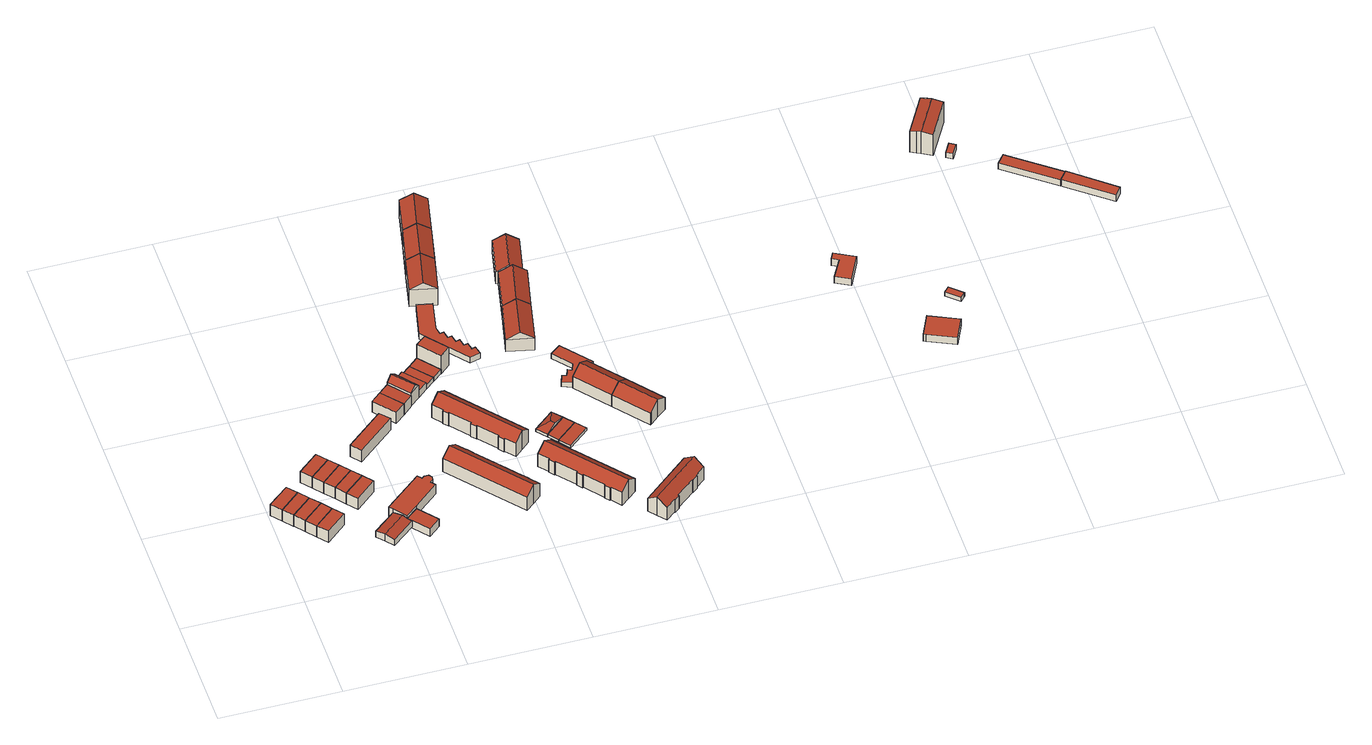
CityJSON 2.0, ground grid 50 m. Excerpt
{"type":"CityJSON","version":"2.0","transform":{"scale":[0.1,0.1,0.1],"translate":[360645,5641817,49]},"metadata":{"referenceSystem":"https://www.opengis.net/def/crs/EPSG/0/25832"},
"CityObjects":{
"building1":{"type":"Building","attributes":{"Geometrietyp2DReferenz":"3000","Gemeindeschluessel":"05315000","function":"31001_1010","roofType":"9999","measuredHeight":6,"storeysAboveGround":2},"address":[{"country":"Germany","locality":"Köln","thoroughfareNumber":"50","thoroughfareName":"Auf dem Wasserfeld"}],"geometry":[{"type":"Solid","lod":"2","boundaries":[[[[0,1,2,3]],[[1,4,5,2]],[[0,6,4,1]],[[3,7,6,0]],[[2,5,7,3]],[[4,6,7,5]]]],"semantics":{"surfaces":[{"type":"RoofSurface"},{"type":"WallSurface"},{"type":"GroundSurface"}],"values":[[0,1,1,1,1,2]]}}]},
"building2":{"type":"Building","attributes":{"Geometrietyp2DReferenz":"3000","Gemeindeschluessel":"05315000","function":"31001_1010","roofType":"9999","measuredHeight":6.02,"storeysAboveGround":2},"address":[{"country":"Germany","locality":"Köln","thoroughfareNumber":"48","thoroughfareName":"Auf dem Wasserfeld"}],"geometry":[{"type":"Solid","lod":"2","boundaries":[[[[8,9,10,11]],[[9,12,4,10]],[[8,13,12,9]],[[11,6,13,8]],[[10,4,6,11]],[[12,13,6,4]]]],"semantics":{"surfaces":[{"type":"RoofSurface"},{"type":"WallSurface"},{"type":"GroundSurface"}],"values":[[0,1,1,1,1,2]]}}]},
"building3":{"type":"Building","attributes":{"Geometrietyp2DReferenz":"3000","Gemeindeschluessel":"05315000","function":"31001_1010","roofType":"9999","measuredHeight":5.99,"storeysAboveGround":2},"address":[{"country":"Germany","locality":"Köln","thoroughfareNumber":"46","thoroughfareName":"Auf dem Wasserfeld"}],"geometry":[{"type":"Solid","lod":"2","boundaries":[[[[14,15,9,8]],[[15,16,17,9]],[[14,18,16,15]],[[8,19,18,14]],[[9,17,19,8]],[[16,18,19,17]]]],"semantics":{"surfaces":[{"type":"RoofSurface"},{"type":"WallSurface"},{"type":"GroundSurface"}],"values":[[0,1,1,1,1,2]]}}]},
"building4":{"type":"Building","attributes":{"Geometrietyp2DReferenz":"3000","Gemeindeschluessel":"05315000","function":"31001_1010","roofType":"9999","measuredHeight":5.98,"storeysAboveGround":2},"address":[{"country":"Germany","locality":"Köln","thoroughfareNumber":"44","thoroughfareName":"Auf dem Wasserfeld"}],"geometry":[{"type":"Solid","lod":"2","boundaries":[[[[20,21,15,14]],[[21,22,16,15]],[[20,23,22,21]],[[14,18,23,20]],[[15,16,18,14]],[[22,23,18,16]]]],"semantics":{"surfaces":[{"type":"RoofSurface"},{"type":"WallSurface"},{"type":"GroundSurface"}],"values":[[0,1,1,1,1,2]]}}]},
"building5":{"type":"Building","attributes":{"Geometrietyp2DReferenz":"3000","Gemeindeschluessel":"05315000","function":"31001_1010","roofType":"9999","measuredHeight":6.02,"storeysAboveGround":2},"address":[{"country":"Germany","locality":"Köln","thoroughfareNumber":"42","thoroughfareName":"Auf dem Wasserfeld"}],"geometry":[{"type":"Solid","lod":"2","boundaries":[[[[24,25,21,20]],[[25,26,27,21]],[[24,28,26,25]],[[20,29,28,24]],[[21,27,29,20]],[[26,28,29,27]]]],"semantics":{"surfaces":[{"type":"RoofSurface"},{"type":"WallSurface"},{"type":"GroundSurface"}],"values":[[0,1,1,1,1,2]]}}]},
"building6":{"type":"Building","attributes":{"Geometrietyp2DReferenz":"3000","Gemeindeschluessel":"05315000","function":"31001_1010","roofType":"9999","measuredHeight":6.04,"storeysAboveGround":2},"address":[{"country":"Germany","locality":"Köln","thoroughfareNumber":"40","thoroughfareName":"Auf dem Wasserfeld"}],"geometry":[{"type":"Solid","lod":"2","boundaries":[[[[30,31,32,33]],[[31,34,35,32]],[[30,36,34,31]],[[33,37,36,30]],[[32,35,37,33]],[[34,36,37,35]]]],"semantics":{"surfaces":[{"type":"RoofSurface"},{"type":"WallSurface"},{"type":"GroundSurface"}],"values":[[0,1,1,1,1,2]]}}]},
"building7":{"type":"Building","attributes":{"Geometrietyp2DReferenz":"3000","Gemeindeschluessel":"05315000","function":"31001_1010","roofType":"9999","measuredHeight":6.03,"storeysAboveGround":2},"address":[{"country":"Germany","locality":"Köln","thoroughfareNumber":"38","thoroughfareName":"Auf dem Wasserfeld"}],"geometry":[{"type":"Solid","lod":"2","boundaries":[[[[38,39,31,30]],[[39,40,34,31]],[[38,41,40,39]],[[30,36,41,38]],[[31,34,36,30]],[[40,41,36,34]]]],"semantics":{"surfaces":[{"type":"RoofSurface"},{"type":"WallSurface"},{"type":"GroundSurface"}],"values":[[0,1,1,1,1,2]]}}]},
"building8":{"type":"Building","attributes":{"Geometrietyp2DReferenz":"3000","Gemeindeschluessel":"05315000","function":"31001_1010","roofType":"9999","measuredHeight":5.97,"storeysAboveGround":2},"address":[{"country":"Germany","locality":"Köln","thoroughfareNumber":"36","thoroughfareName":"Auf dem Wasserfeld"}],"geometry":[{"type":"Solid","lod":"2","boundaries":[[[[42,43,39,38]],[[43,44,40,39]],[[42,45,44,43]],[[38,41,45,42]],[[39,40,41,38]],[[44,45,41,40]]]],"semantics":{"surfaces":[{"type":"RoofSurface"},{"type":"WallSurface"},{"type":"GroundSurface"}],"values":[[0,1,1,1,1,2]]}}]},
"building9":{"type":"Building","attributes":{"Geometrietyp2DReferenz":"3000","Gemeindeschluessel":"05315000","function":"31001_1010","roofType":"9999","measuredHeight":5.98,"storeysAboveGround":2},"address":[{"country":"Germany","locality":"Köln","thoroughfareNumber":"34","thoroughfareName":"Auf dem Wasserfeld"}],"geometry":[{"type":"Solid","lod":"2","boundaries":[[[[46,47,43,42]],[[47,48,44,43]],[[46,49,48,47]],[[42,45,49,46]],[[43,44,45,42]],[[48,49,45,44]]]],"semantics":{"surfaces":[{"type":"RoofSurface"},{"type":"WallSurface"},{"type":"GroundSurface"}],"values":[[0,1,1,1,1,2]]}}]},
"building10":{"type":"Building","attributes":{"Geometrietyp2DReferenz":"3000","Gemeindeschluessel":"05315000","function":"31001_1010","roofType":"9999","measuredHeight":6.02,"storeysAboveGround":2},"address":[{"country":"Germany","locality":"Köln","thoroughfareNumber":"32","thoroughfareName":"Auf dem Wasserfeld"}],"geometry":[{"type":"Solid","lod":"2","boundaries":[[[[50,51,47,46]],[[51,52,48,47]],[[50,53,52,51]],[[46,49,53,50]],[[47,48,49,46]],[[52,53,49,48]]]],"semantics":{"surfaces":[{"type":"RoofSurface"},{"type":"WallSurface"},{"type":"GroundSurface"}],"values":[[0,1,1,1,1,2]]}}]},
"building11":{"type":"Building","attributes":{"Geometrietyp2DReferenz":"3000","Gemeindeschluessel":"05315000","function":"31001_3065","roofType":"3100","measuredHeight":3.98,"storeysAboveGround":1},"address":[{"country":"Germany","locality":"Köln","thoroughfareNumber":"15","thoroughfareName":"Auf dem Wasserfeld"}],"geometry":[{"type":"Solid","lod":"2","boundaries":[[[[54,55,56,57]],[[58,59,55,54]],[[60,61,59,58]],[[62,63,61,60]],[[64,65,63,62]],[[66,67,65,64]],[[57,56,67,66]],[[62,60,58,64]],[[54,57,66,64,58]],[[55,59,61,63,65,67,56]]]],"semantics":{"surfaces":[{"type":"WallSurface"},{"type":"RoofSurface"},{"type":"GroundSurface"}],"values":[[0,0,0,0,0,0,0,1,1,2]]}}]},
"building12":{"type":"Building","attributes":{"Geometrietyp2DReferenz":"3000","Gemeindeschluessel":"05315000","function":"31001_3065","roofType":"1000","measuredHeight":4.16,"storeysAboveGround":1},"address":[{"country":"Germany","locality":"Köln","thoroughfareNumber":"15","thoroughfareName":"Auf dem Wasserfeld"}],"geometry":[{"type":"Solid","lod":"2","boundaries":[[[[68,69,70,71]],[[72,73,69,68]],[[74,75,73,72]],[[66,76,75,74]],[[71,70,76,66]],[[74,72,68,71,66]],[[69,73,75,76,70]]]],"semantics":{"surfaces":[{"type":"WallSurface"},{"type":"RoofSurface"},{"type":"GroundSurface"}],"values":[[0,0,0,0,0,1,2]]}}]},
"building13":{"type":"Building","attributes":{"Geometrietyp2DReferenz":"3000","Gemeindeschluessel":"05315000","function":"31001_3065","roofType":"1000","measuredHeight":5.02,"storeysAboveGround":1},"address":[{"country":"Germany","locality":"Köln","thoroughfareNumber":"15","thoroughfareName":"Auf dem Wasserfeld"}],"geometry":[{"type":"Solid","lod":"2","boundaries":[[[[77,78,79,80]],[[81,82,78,77]],[[83,84,82,81]],[[85,86,84,83]],[[87,88,86,85]],[[89,90,88,87]],[[91,92,90,89]],[[93,94,92,91]],[[95,96,94,93]],[[97,98,96,95]],[[99,100,98,97]],[[80,79,100,99]],[[97,95,93,91,89,87,85,83,81,77,80,99]],[[78,82,84,86,88,90,92,94,96,98,100,79]]]],"semantics":{"surfaces":[{"type":"WallSurface"},{"type":"RoofSurface"},{"type":"GroundSurface"}],"values":[[0,0,0,0,0,0,0,0,0,0,0,0,1,2]]}}]},
"building14":{"type":"Building","attributes":{"Geometrietyp2DReferenz":"3000","Gemeindeschluessel":"05315000","function":"31001_2590","roofType":"9999","measuredHeight":6.27,"storeysAboveGround":1},"address":[{"country":"Germany","locality":"Köln","thoroughfareNumber":"18","thoroughfareName":"Auf dem Wasserfeld"}],"geometry":[{"type":"Solid","lod":"2","boundaries":[[[[101,102,103,104]],[[102,105,106,103]],[[101,107,105,102]],[[104,108,107,101]],[[103,106,108,104]],[[105,107,108,106]]]],"semantics":{"surfaces":[{"type":"RoofSurface"},{"type":"WallSurface"},{"type":"GroundSurface"}],"values":[[0,1,1,1,1,2]]}}]},
"building15":{"type":"Building","attributes":{"Geometrietyp2DReferenz":"3000","Gemeindeschluessel":"05315000","function":"31001_1010","roofType":"9999","measuredHeight":5.78,"storeysAboveGround":2},"address":[{"country":"Germany","locality":"Köln","thoroughfareNumber":"18","thoroughfareName":"Auf dem Wasserfeld"}],"geometry":[{"type":"Solid","lod":"2","boundaries":[[[[109,110,111,112]],[[110,113,114,111]],[[109,115,113,110]],[[112,116,115,109]],[[111,114,116,112]],[[113,115,116,114]]]],"semantics":{"surfaces":[{"type":"RoofSurface"},{"type":"WallSurface"},{"type":"GroundSurface"}],"values":[[0,1,1,1,1,2]]}}]},
"building16":{"type":"Building","attributes":{"Geometrietyp2DReferenz":"3000","Gemeindeschluessel":"05315000","function":"31001_1010","roofType":"9999","measuredHeight":5.75,"storeysAboveGround":2},"address":[{"country":"Germany","locality":"Köln","thoroughfareNumber":"20","thoroughfareName":"Auf dem Wasserfeld"}],"geometry":[{"type":"Solid","lod":"2","boundaries":[[[[110,117,118,111]],[[117,119,120,118]],[[110,113,119,117]],[[111,114,113,110]],[[118,120,114,111]],[[119,113,114,120]]]],"semantics":{"surfaces":[{"type":"RoofSurface"},{"type":"WallSurface"},{"type":"GroundSurface"}],"values":[[0,1,1,1,1,2]]}}]},
"building17":{"type":"Building","attributes":{"Geometrietyp2DReferenz":"3000","Gemeindeschluessel":"05315000","function":"31001_1010","roofType":"3100","measuredHeight":9.37,"storeysAboveGround":2},"address":[{"country":"Germany","locality":"Köln","thoroughfareNumber":"22","thoroughfareName":"Auf dem Wasserfeld"}],"geometry":[{"type":"Solid","lod":"2","boundaries":[[[[121,122,123,124]],[[125,126,122,121]],[[127,128,126,125]],[[124,123,128,127]],[[121,129,125]],[[127,130,124]],[[124,130,129,121]],[[125,129,130,127]],[[122,126,128,123]]]],"semantics":{"surfaces":[{"type":"WallSurface"},{"type":"RoofSurface"},{"type":"GroundSurface"}],"values":[[0,0,0,0,0,0,1,1,2]]}}]},
"building18":{"type":"Building","attributes":{"Geometrietyp2DReferenz":"3000","Gemeindeschluessel":"05315000","function":"31001_1010","roofType":"3100","measuredHeight":10.35,"storeysAboveGround":2},"address":[{"country":"Germany","locality":"Köln","thoroughfareNumber":"13","thoroughfareName":"Auf dem Wasserfeld"},{"country":"Germany","locality":"Köln","thoroughfareNumber":"11","thoroughfareName":"Auf dem Wasserfeld"},{"country":"Germany","locality":"Köln","thoroughfareNumber":"9","thoroughfareName":"Auf dem Wasserfeld"}],"geometry":[{"type":"Solid","lod":"2","boundaries":[[[[131,132,133,134]],[[135,136,132,131]],[[137,138,136,135]],[[139,140,138,137]],[[141,142,140,139]],[[143,144,142,141]],[[145,146,144,143]],[[147,148,146,145]],[[149,150,148,147]],[[151,152,150,149]],[[153,154,152,151]],[[155,156,154,153]],[[157,158,156,155]],[[159,160,158,157]],[[161,162,160,159]],[[163,164,162,161]],[[165,166,164,163]],[[134,133,166,165]],[[141,139,137,143]],[[135,131,134,165,163,161,159,157,155,153,151,149,147,145,143,137]],[[132,136,138,140,142,144,146,148,150,152,154,156,158,160,162,164,166,133]]]],"semantics":{"surfaces":[{"type":"WallSurface"},{"type":"RoofSurface"},{"type":"GroundSurface"}],"values":[[0,0,0,0,0,0,0,0,0,0,0,0,0,0,0,0,0,0,1,1,2]]}}]},
"building19":{"type":"Building","attributes":{"Geometrietyp2DReferenz":"3000","Gemeindeschluessel":"05315000","function":"31001_1010","roofType":"9999","measuredHeight":3.75,"storeysAboveGround":2},"address":[{"country":"Germany","locality":"Köln","thoroughfareNumber":"24","thoroughfareName":"Auf dem Wasserfeld"}],"geometry":[{"type":"Solid","lod":"2","boundaries":[[[[167,168,169,170]],[[168,171,172,169]],[[167,173,171,168]],[[170,174,173,167]],[[169,172,174,170]],[[171,173,174,172]]]],"semantics":{"surfaces":[{"type":"RoofSurface"},{"type":"WallSurface"},{"type":"GroundSurface"}],"values":[[0,1,1,1,1,2]]}}]},
"building20":{"type":"Building","attributes":{"Geometrietyp2DReferenz":"3000","Gemeindeschluessel":"05315000","function":"31001_1010","roofType":"1000","measuredHeight":2.25,"storeysAboveGround":2},"address":[{"country":"Germany","locality":"Köln","thoroughfareNumber":"26","thoroughfareName":"Auf dem Wasserfeld"}],"geometry":[{"type":"Solid","lod":"2","boundaries":[[[[175,176,177,178]],[[179,171,176,175]],[[180,172,171,179]],[[178,177,172,180]],[[179,175,178,180]],[[176,171,172,177]]]],"semantics":{"surfaces":[{"type":"WallSurface"},{"type":"RoofSurface"},{"type":"GroundSurface"}],"values":[[0,0,0,0,1,2]]}}]},
"building21":{"type":"Building","attributes":{"Geometrietyp2DReferenz":"3000","Gemeindeschluessel":"05315000","function":"31001_1010","roofType":"1000","measuredHeight":2.36,"storeysAboveGround":2},"address":[{"country":"Germany","locality":"Köln","thoroughfareNumber":"28","thoroughfareName":"Auf dem Wasserfeld"}],"geometry":[{"type":"Solid","lod":"2","boundaries":[[[[181,182,183,184]],[[175,185,182,181]],[[178,186,185,175]],[[184,183,186,178]],[[175,181,184,178]],[[182,185,186,183]]]],"semantics":{"surfaces":[{"type":"WallSurface"},{"type":"RoofSurface"},{"type":"GroundSurface"}],"values":[[0,0,0,0,1,2]]}}]},
"building22":{"type":"Building","attributes":{"Geometrietyp2DReferenz":"3000","Gemeindeschluessel":"05315000","function":"31001_1010","roofType":"3100","measuredHeight":10.31,"storeysAboveGround":2},"address":[{"country":"Germany","locality":"Köln","thoroughfareNumber":"12","thoroughfareName":"Auf dem Wasserfeld"},{"country":"Germany","locality":"Köln","thoroughfareNumber":"16","thoroughfareName":"Auf dem Wasserfeld"},{"country":"Germany","locality":"Köln","thoroughfareNumber":"14","thoroughfareName":"Auf dem Wasserfeld"}],"geometry":[{"type":"Solid","lod":"2","boundaries":[[[[187,188,189,190]],[[191,192,188,187]],[[193,194,192,191]],[[195,196,194,193]],[[197,198,196,195]],[[199,200,198,197]],[[201,202,200,199]],[[203,204,202,201]],[[205,206,204,203]],[[207,208,206,205]],[[209,210,208,207]],[[211,212,210,209]],[[213,214,212,211]],[[215,216,214,213]],[[217,218,216,215]],[[219,220,218,217]],[[221,222,220,219]],[[190,189,222,221]],[[209,207,205,203,201,199,197,195,193,191,187,190,221,219,217,211]],[[215,213,211,217]],[[188,192,194,196,198,200,202,204,206,208,210,212,214,216,218,220,222,189]]]],"semantics":{"surfaces":[{"type":"WallSurface"},{"type":"RoofSurface"},{"type":"GroundSurface"}],"values":[[0,0,0,0,0,0,0,0,0,0,0,0,0,0,0,0,0,0,1,1,2]]}}]},
"building23":{"type":"Building","attributes":{"Geometrietyp2DReferenz":"3000","Gemeindeschluessel":"05315000","function":"31001_1010","roofType":"9999","measuredHeight":9.8,"storeysAboveGround":2},"address":[{"country":"Germany","locality":"Köln","thoroughfareNumber":"30","thoroughfareName":"Auf dem Wasserfeld"}],"geometry":[{"type":"Solid","lod":"2","boundaries":[[[[223,224,225,226]],[[224,227,228,225]],[[223,229,227,224]],[[226,230,229,223]],[[225,228,230,226]],[[227,229,230,228]]]],"semantics":{"surfaces":[{"type":"RoofSurface"},{"type":"WallSurface"},{"type":"GroundSurface"}],"values":[[0,1,1,1,1,2]]}}]},
"building24":{"type":"Building","attributes":{"Geometrietyp2DReferenz":"3000","Gemeindeschluessel":"05315000","function":"31001_2463","roofType":"1000","measuredHeight":3.01,"storeysAboveGround":1},"address":[{"country":"Germany","locality":"Köln","thoroughfareNumber":"12","thoroughfareName":"Wasserturmstr."}],"geometry":[{"type":"Solid","lod":"2","boundaries":[[[[231,232,233,234]],[[235,236,232,231]],[[237,238,236,235]],[[239,240,238,237]],[[241,242,240,239]],[[243,244,242,241]],[[245,246,244,243]],[[247,248,246,245]],[[249,250,248,247]],[[251,252,250,249]],[[253,254,252,251]],[[255,256,254,253]],[[257,258,256,255]],[[259,260,258,257]],[[261,262,260,259]],[[234,233,262,261]],[[259,257,255,253,251,249,247,245,243,241,239,237,235,231,234,261]],[[232,236,238,240,242,244,246,248,250,252,254,256,258,260,262,233]]]],"semantics":{"surfaces":[{"type":"WallSurface"},{"type":"RoofSurface"},{"type":"GroundSurface"}],"values":[[0,0,0,0,0,0,0,0,0,0,0,0,0,0,0,0,1,2]]}}]},
"building25":{"type":"Building","attributes":{"Geometrietyp2DReferenz":"3000","Gemeindeschluessel":"05315000","function":"31001_1010","roofType":"3100","measuredHeight":10.33,"storeysAboveGround":2},"address":[{"country":"Germany","locality":"Köln","thoroughfareNumber":"8","thoroughfareName":"Auf dem Wasserfeld"},{"country":"Germany","locality":"Köln","thoroughfareNumber":"6","thoroughfareName":"Auf dem Wasserfeld"},{"country":"Germany","locality":"Köln","thoroughfareNumber":"10","thoroughfareName":"Auf dem Wasserfeld"}],"geometry":[{"type":"Solid","lod":"2","boundaries":[[[[263,264,265,266]],[[267,268,264,263]],[[269,270,268,267]],[[271,272,270,269]],[[273,274,272,271]],[[275,276,274,273]],[[277,278,276,275]],[[279,280,278,277]],[[281,282,280,279]],[[283,284,282,281]],[[285,286,284,283]],[[287,288,286,285]],[[289,290,288,287]],[[291,292,290,289]],[[293,294,292,291]],[[295,296,294,293]],[[297,298,296,295]],[[266,265,298,297]],[[285,283,281,279,277,275,273,271,269,267,263,266,297,295,293,287]],[[291,289,287,293]],[[264,268,270,272,274,276,278,280,282,284,286,288,290,292,294,296,298,265]]]],"semantics":{"surfaces":[{"type":"WallSurface"},{"type":"RoofSurface"},{"type":"GroundSurface"}],"values":[[0,0,0,0,0,0,0,0,0,0,0,0,0,0,0,0,0,0,1,1,2]]}}]},
"building26":{"type":"Building","attributes":{"Geometrietyp2DReferenz":"3000","Gemeindeschluessel":"05315000","function":"31001_1010","roofType":"3100","measuredHeight":12.62,"storeysAboveGround":3},"address":[{"country":"Germany","locality":"Köln","thoroughfareNumber":"12","thoroughfareName":"Wasserturmstr."}],"geometry":[{"type":"Solid","lod":"2","boundaries":[[[[299,300,301,302]],[[303,304,300,299]],[[305,306,304,303]],[[302,301,306,305]],[[299,307,303]],[[305,308,302]],[[302,308,307,299]],[[303,307,308,305]],[[300,304,306,301]]]],"semantics":{"surfaces":[{"type":"WallSurface"},{"type":"RoofSurface"},{"type":"GroundSurface"}],"values":[[0,0,0,0,0,0,1,1,2]]}}]},
"building27":{"type":"Building","attributes":{"Geometrietyp2DReferenz":"3000","Gemeindeschluessel":"05315000","function":"31001_1010","roofType":"5000","measuredHeight":3.08,"storeysAboveGround":2},"address":[{"country":"Germany","locality":"Köln","thoroughfareNumber":"10c","thoroughfareName":"Auf dem Wasserfeld"}],"geometry":[{"type":"Solid","lod":"2","boundaries":[[[[309,310,311,312]],[[313,314,310,309]],[[315,316,314,313]],[[312,311,316,315]],[[309,317,313]],[[315,318,312]],[[312,318,317,309]],[[313,317,318,315]],[[310,314,316,311]]]],"semantics":{"surfaces":[{"type":"WallSurface"},{"type":"RoofSurface"},{"type":"GroundSurface"}],"values":[[0,0,0,0,1,0,1,1,2]]}}]},
"building28":{"type":"Building","attributes":{"Geometrietyp2DReferenz":"3000","Gemeindeschluessel":"05315000","function":"31001_1010","roofType":"1000","measuredHeight":1.37,"storeysAboveGround":2},"address":[{"country":"Germany","locality":"Köln","thoroughfareNumber":"10b","thoroughfareName":"Auf dem Wasserfeld"}],"geometry":[{"type":"Solid","lod":"2","boundaries":[[[[319,320,321,315]],[[322,323,320,319]],[[312,324,323,322]],[[315,321,324,312]],[[322,319,315,312]],[[320,323,324,321]]]],"semantics":{"surfaces":[{"type":"WallSurface"},{"type":"RoofSurface"},{"type":"GroundSurface"}],"values":[[0,0,0,0,1,2]]}}]},
"building29":{"type":"Building","attributes":{"Geometrietyp2DReferenz":"3000","Gemeindeschluessel":"05315000","function":"31001_1010","roofType":"9999","measuredHeight":1.35,"storeysAboveGround":2},"address":[{"country":"Germany","locality":"Köln","thoroughfareNumber":"10a","thoroughfareName":"Auf dem Wasserfeld"}],"geometry":[{"type":"Solid","lod":"2","boundaries":[[[[325,326,319,322]],[[326,327,320,319]],[[325,328,327,326]],[[322,323,328,325]],[[319,320,323,322]],[[327,328,323,320]]]],"semantics":{"surfaces":[{"type":"RoofSurface"},{"type":"WallSurface"},{"type":"GroundSurface"}],"values":[[0,1,1,1,1,2]]}}]},
"building30":{"type":"Building","attributes":{"Geometrietyp2DReferenz":"3000","Gemeindeschluessel":"05315000","function":"31001_1010","roofType":"3100","measuredHeight":12.63,"storeysAboveGround":3},"address":[{"country":"Germany","locality":"Köln","thoroughfareNumber":"14","thoroughfareName":"Wasserturmstr."}],"geometry":[{"type":"Solid","lod":"2","boundaries":[[[[302,301,329,330]],[[305,306,301,302]],[[331,332,306,305]],[[330,329,332,331]],[[302,308,305]],[[331,333,330]],[[330,333,308,302]],[[305,308,333,331]],[[301,306,332,329]]]],"semantics":{"surfaces":[{"type":"WallSurface"},{"type":"RoofSurface"},{"type":"GroundSurface"}],"values":[[0,0,0,0,0,0,1,1,2]]}}]},
"building31":{"type":"Building","attributes":{"Geometrietyp2DReferenz":"3000","Gemeindeschluessel":"05315000","function":"31001_1010","roofType":"3100","measuredHeight":12.54,"storeysAboveGround":3},"address":[{"country":"Germany","locality":"Köln","thoroughfareNumber":"16","thoroughfareName":"Wasserturmstr."}],"geometry":[{"type":"Solid","lod":"2","boundaries":[[[[330,334,335,336]],[[331,337,334,330]],[[338,339,337,331]],[[336,335,339,338]],[[330,333,331]],[[338,340,336]],[[336,340,333,330]],[[331,333,340,338]],[[334,337,339,335]]]],"semantics":{"surfaces":[{"type":"WallSurface"},{"type":"RoofSurface"},{"type":"GroundSurface"}],"values":[[0,0,0,0,0,0,1,1,2]]}}]},
"building32":{"type":"Building","attributes":{"Geometrietyp2DReferenz":"3000","Gemeindeschluessel":"05315000","function":"31001_1010","roofType":"3100","measuredHeight":9.98,"storeysAboveGround":2},"address":[{"country":"Germany","locality":"Köln","thoroughfareNumber":"6","thoroughfareName":"Wasserturmstr."}],"geometry":[{"type":"Solid","lod":"2","boundaries":[[[[341,342,343,344]],[[345,346,342,341]],[[347,348,346,345]],[[344,343,348,347]],[[341,349,345]],[[347,350,344]],[[344,350,349,341]],[[345,349,350,347]],[[342,346,348,343]]]],"semantics":{"surfaces":[{"type":"WallSurface"},{"type":"RoofSurface"},{"type":"GroundSurface"}],"values":[[0,0,0,0,0,0,1,1,2]]}}]},
"building33":{"type":"Building","attributes":{"Geometrietyp2DReferenz":"3000","Gemeindeschluessel":"05315000","function":"31001_1010","roofType":"3100","measuredHeight":10.31,"storeysAboveGround":2},"address":[{"country":"Germany","locality":"Köln","thoroughfareNumber":"4","thoroughfareName":"Auf dem Wasserfeld"},{"country":"Germany","locality":"Köln","thoroughfareNumber":"2","thoroughfareName":"Auf dem Wasserfeld"}],"geometry":[{"type":"Solid","lod":"2","boundaries":[[[[351,352,353,354]],[[355,356,357,358]],[[359,360,361,351,354,362,363,364,365,366,358,357]],[[367,368,369,370,371,372,373,374,375,376,377,378,353,352]],[[361,367,352,351]],[[360,368,367,361]],[[359,369,368,360]],[[357,370,369,359]],[[356,371,370,357]],[[355,372,371,356]],[[358,373,372,355]],[[366,374,373,358]],[[365,375,374,366]],[[364,376,375,365]],[[363,377,376,364]],[[362,378,377,363]],[[354,353,378,362]]]],"semantics":{"surfaces":[{"type":"WallSurface"},{"type":"RoofSurface"},{"type":"GroundSurface"}],"values":[[0,1,1,2,0,0,0,0,0,0,0,0,0,0,0,0,0]]}}]},
"building34":{"type":"Building","attributes":{"Geometrietyp2DReferenz":"3000","Gemeindeschluessel":"05315000","function":"31001_2463","roofType":"1000","measuredHeight":2.56,"storeysAboveGround":1},"address":[{"country":"Germany","locality":"Köln","thoroughfareNumber":"2","thoroughfareName":"Wasserturmstr."}],"geometry":[{"type":"Solid","lod":"2","boundaries":[[[[379,380,381,382]],[[383,384,380,379]],[[385,386,384,383]],[[387,388,386,385]],[[389,390,388,387]],[[391,392,390,389]],[[393,394,392,391]],[[395,396,394,393]],[[397,398,396,395]],[[399,400,398,397]],[[401,402,400,399]],[[382,381,402,401]],[[399,397,395,393,391,389,387,385,383,379,382,401]],[[380,384,386,388,390,392,394,396,398,400,402,381]]]],"semantics":{"surfaces":[{"type":"WallSurface"},{"type":"RoofSurface"},{"type":"GroundSurface"}],"values":[[0,0,0,0,0,0,0,0,0,0,0,0,1,2]]}}]},
"building35":{"type":"Building","attributes":{"Geometrietyp2DReferenz":"3000","Gemeindeschluessel":"05315000","function":"31001_1010","roofType":"3100","measuredHeight":9.96,"storeysAboveGround":2},"address":[{"country":"Germany","locality":"Köln","thoroughfareNumber":"8","thoroughfareName":"Wasserturmstr."}],"geometry":[{"type":"Solid","lod":"2","boundaries":[[[[347,348,403,350]],[[404,405,348,347]],[[406,407,405,404]],[[408,409,407,406]],[[410,411,409,408]],[[344,343,411,410]],[[350,403,343,344]],[[404,347,350,406]],[[344,410,408,406,350]],[[348,405,407,409,411,343,403]]]],"semantics":{"surfaces":[{"type":"WallSurface"},{"type":"RoofSurface"},{"type":"GroundSurface"}],"values":[[0,0,0,0,0,0,0,1,1,2]]}}]},
"building36":{"type":"Building","attributes":{"Geometrietyp2DReferenz":"3000","Gemeindeschluessel":"05315000","function":"31001_1010","roofType":"3100","measuredHeight":9.71,"storeysAboveGround":2},"address":[{"country":"Germany","locality":"Köln","thoroughfareNumber":"4","thoroughfareName":"Wasserturmstr."}],"geometry":[{"type":"Solid","lod":"2","boundaries":[[[[412,400,413,414]],[[415,416,400,412]],[[417,398,416,415]],[[418,396,398,417]],[[419,420,396,418]],[[421,422,420,419]],[[423,424,422,421]],[[414,413,424,423]],[[412,414,423,421,415]],[[419,418,417,415,421]],[[400,416,398,396,420,422,424,413]]]],"semantics":{"surfaces":[{"type":"WallSurface"},{"type":"RoofSurface"},{"type":"GroundSurface"}],"values":[[0,0,0,0,0,0,0,0,1,1,2]]}}]},
"building37":{"type":"Building","attributes":{"Geometrietyp2DReferenz":"3000","Gemeindeschluessel":"05315000","function":"31001_1010","roofType":"3100","measuredHeight":9.69,"storeysAboveGround":2},"address":[{"country":"Germany","locality":"Köln","thoroughfareNumber":"2","thoroughfareName":"Wasserturmstr."}],"geometry":[{"type":"Solid","lod":"2","boundaries":[[[[423,424,425,426]],[[421,422,424,423]],[[419,420,422,421]],[[427,428,420,419]],[[429,430,428,427]],[[431,432,430,429]],[[426,425,432,431]],[[423,426,431,429,421]],[[427,419,421,429]],[[424,422,420,428,430,432,425]]]],"semantics":{"surfaces":[{"type":"WallSurface"},{"type":"RoofSurface"},{"type":"GroundSurface"}],"values":[[0,0,0,0,0,0,0,1,1,2]]}}]},
"building38":{"type":"Building","attributes":{"Geometrietyp2DReferenz":"3000","Gemeindeschluessel":"05315000","function":"31001_1010","roofType":"3100","measuredHeight":9.72,"storeysAboveGround":2},"address":[{"country":"Germany","locality":"Köln","thoroughfareNumber":"10","thoroughfareName":"Wasserturmstr."}],"geometry":[{"type":"Solid","lod":"2","boundaries":[[[[433,405,434,435]],[[436,437,405,433]],[[438,439,437,436]],[[440,441,439,438]],[[442,443,441,440]],[[444,409,443,442]],[[435,434,409,444]],[[438,436,433,435,440]],[[444,442,440,435]],[[405,437,439,441,443,409,434]]]],"semantics":{"surfaces":[{"type":"WallSurface"},{"type":"RoofSurface"},{"type":"GroundSurface"}],"values":[[0,0,0,0,0,0,0,1,1,2]]}}]},
"building39":{"type":"Building","attributes":{"Geometrietyp2DReferenz":"3000","Gemeindeschluessel":"05315000","function":"31001_2400","roofType":"1000","measuredHeight":3.64,"storeysAboveGround":1},"geometry":[{"type":"Solid","lod":"2","boundaries":[[[[445,446,447,448]],[[449,450,446,445]],[[451,452,450,449]],[[453,454,452,451]],[[455,456,454,453]],[[448,447,456,455]],[[453,451,449,445,448,455]],[[446,450,452,454,456,447]]]],"semantics":{"surfaces":[{"type":"WallSurface"},{"type":"RoofSurface"},{"type":"GroundSurface"}],"values":[[0,0,0,0,0,0,1,2]]}}]},
"building40":{"type":"Building","attributes":{"Geometrietyp2DReferenz":"3000","Gemeindeschluessel":"05315000","function":"31001_2000","roofType":"1000","measuredHeight":3.69,"storeysAboveGround":1},"address":[{"country":"Germany","locality":"Köln","thoroughfareNumber":"52a","thoroughfareName":"Porzer Ringstr."}],"geometry":[{"type":"Solid","lod":"2","boundaries":[[[[457,458,459,460]],[[461,462,458,457]],[[463,464,462,461]],[[465,466,464,463]],[[460,459,466,465]],[[463,461,457,460,465]],[[458,462,464,466,459]]]],"semantics":{"surfaces":[{"type":"WallSurface"},{"type":"RoofSurface"},{"type":"GroundSurface"}],"values":[[0,0,0,0,0,1,2]]}}]},
"building41":{"type":"Building","attributes":{"Geometrietyp2DReferenz":"3000","Gemeindeschluessel":"05315000","function":"31001_2000","roofType":"1000","measuredHeight":2.25,"storeysAboveGround":1},"address":[{"country":"Germany","locality":"Köln","thoroughfareNumber":"52a","thoroughfareName":"Porzer Ringstr."}],"geometry":[{"type":"Solid","lod":"2","boundaries":[[[[467,468,469,470]],[[471,472,468,467]],[[473,474,472,471]],[[475,476,474,473]],[[470,469,476,475]],[[473,471,467,470,475]],[[468,472,474,476,469]]]],"semantics":{"surfaces":[{"type":"WallSurface"},{"type":"RoofSurface"},{"type":"GroundSurface"}],"values":[[0,0,0,0,0,1,2]]}}]},
"building42":{"type":"Building","attributes":{"Geometrietyp2DReferenz":"3000","Gemeindeschluessel":"05315000","function":"31001_2420","roofType":"3100","measuredHeight":12.05,"storeysAboveGround":2},"address":[{"country":"Germany","locality":"Köln","thoroughfareNumber":"60","thoroughfareName":"Porzer Ringstr."}],"geometry":[{"type":"Solid","lod":"2","boundaries":[[[[477,478,479,480]],[[481,482,478,477]],[[483,484,482,481]],[[485,486,484,483]],[[487,488,486,485]],[[489,490,488,487]],[[491,492,490,489]],[[480,479,492,491]],[[491,489,487,485,483,480]],[[481,477,480,483]],[[478,482,484,486,488,490,492,479]]]],"semantics":{"surfaces":[{"type":"WallSurface"},{"type":"RoofSurface"},{"type":"GroundSurface"}],"values":[[0,0,0,0,0,0,0,0,1,1,2]]}}]},
"building43":{"type":"Building","attributes":{"Geometrietyp2DReferenz":"3000","Gemeindeschluessel":"05315000","function":"31001_2000","roofType":"1000","measuredHeight":2.92,"storeysAboveGround":1},"address":[{"country":"Germany","locality":"Köln","thoroughfareNumber":"60","thoroughfareName":"Porzer Ringstr."}],"geometry":[{"type":"Solid","lod":"2","boundaries":[[[[493,494,495,496]],[[497,498,494,493]],[[499,500,498,497]],[[496,495,500,499]],[[497,493,496,499]],[[494,498,500,495]]]],"semantics":{"surfaces":[{"type":"WallSurface"},{"type":"RoofSurface"},{"type":"GroundSurface"}],"values":[[0,0,0,0,1,2]]}}]},
"building44":{"type":"Building","attributes":{"Geometrietyp2DReferenz":"3000","Gemeindeschluessel":"05315000","function":"31001_2000","roofType":"1000","measuredHeight":3.24,"storeysAboveGround":1},"address":[{"country":"Germany","locality":"Köln","thoroughfareNumber":"60","thoroughfareName":"Porzer Ringstr."}],"geometry":[{"type":"Solid","lod":"2","boundaries":[[[[501,502,503,504]],[[505,506,502,501]],[[507,508,506,505]],[[504,503,508,507]],[[505,501,504,507]],[[502,506,508,503]]]],"semantics":{"surfaces":[{"type":"WallSurface"},{"type":"RoofSurface"},{"type":"GroundSurface"}],"values":[[0,0,0,0,1,2]]}}]},
"building45":{"type":"Building","attributes":{"Geometrietyp2DReferenz":"3000","Gemeindeschluessel":"05315000","function":"31001_2420","roofType":"1000","measuredHeight":3.61,"storeysAboveGround":1},"address":[{"country":"Germany","locality":"Köln","thoroughfareNumber":"60","thoroughfareName":"Porzer Ringstr."}],"geometry":[{"type":"Solid","lod":"2","boundaries":[[[[509,510,502,511]],[[512,513,510,509]],[[514,506,513,512]],[[511,502,506,514]],[[512,509,511,514]],[[510,513,506,502]]]],"semantics":{"surfaces":[{"type":"WallSurface"},{"type":"RoofSurface"},{"type":"GroundSurface"}],"values":[[0,0,0,0,1,2]]}}]}
},
"vertices":[
[42,433,68],[126,505,68],[92,546,68],[7,475,68],[126,505,8],[92,546,8],[42,433,8],[7,475,8],
[76,394,69],[160,465,69],[126,505,69],[42,433,69],[160,465,8],[76,394,8],
[110,354,69],[194,425,69],[194,425,9],[160,465,9],[110,354,9],[76,394,9],
[143,314,69],[227,385,69],[227,385,9],[143,314,9],
[178,273,69],[262,344,69],[262,344,8],[227,385,8],[178,273,8],[143,314,8],
[202,569,68],[287,640,68],[252,682,68],[168,610,68],[287,640,8],[252,682,8],[202,569,8],[168,610,8],
[236,529,68],[320,601,68],[320,601,8],[236,529,8],
[270,490,68],[354,561,68],[354,561,8],[270,490,8],
[303,450,68],[388,521,68],[388,521,8],[303,450,8],
[338,409,68],[422,480,68],[422,480,8],[338,409,8],
[414,181,41],[414,181,10],[507,258,10],[507,258,41],[387,214,50],[387,214,10],[359,247,41],[359,247,10],[451,324,41],[451,324,10],[479,291,50],[479,291,10],[493,274,45],[493,274,10],
[608,236,45],[608,236,3],[542,314,3],[542,314,45],[560,195,45],[560,195,3],[507,258,45],[507,258,3],[493,274,3],
[606,450,59],[606,450,9],[591,468,9],[591,468,59],[617,459,59],[617,459,9],[634,458,59],[634,458,9],[645,445,59],[645,445,9],[641,429,59],[641,429,9],[631,420,59],[631,420,9],[645,402,59],[645,402,9],[542,314,59],[542,314,9],[493,274,59],[493,274,9],[451,324,59],[451,324,9],[438,340,59],[438,340,9],
[425,648,71],[580,779,71],[545,819,71],[391,688,71],[580,779,8],[545,819,8],[425,648,8],[391,688,8],
[611,807,67],[652,842,67],[581,927,67],[540,892,67],[652,842,9],[581,927,9],[611,807,9],[540,892,9],
[692,876,67],[621,960,67],[692,876,9],[621,960,9],
[732,909,80],[732,909,11],[661,994,11],[661,994,80],[692,876,80],[692,876,11],[621,960,80],[621,960,11],[712,893,104],[641,977,104],
[988,313,80],[988,313,9],[991,315,9],[991,315,77],[1022,273,80],[1022,273,9],[988,244,112],[988,244,9],[954,215,80],[954,215,9],[705,509,80],[705,509,9],[740,538,112],[740,538,9],[774,567,80],[774,567,9],[807,527,80],[807,527,9],[810,529,77],[810,529,9],[827,508,77],[827,508,9],[825,506,80],[825,506,9],[889,430,80],[889,430,9],[891,433,77],[891,433,9],[908,412,77],[908,412,9],[906,410,80],[906,410,9],[971,333,80],[971,333,9],[974,335,77],[974,335,9],
[732,909,49],[772,943,49],[700,1027,49],[661,994,49],[772,943,12],[700,1027,12],[732,909,12],[661,994,12],
[811,977,34],[811,977,12],[740,1061,12],[740,1061,34],[772,943,34],[700,1027,34],
[851,1010,34],[851,1010,11],[780,1095,11],[780,1095,34],[811,977,11],[740,1061,11],
[944,562,76],[944,562,8],[961,542,8],[961,542,76],[946,564,79],[946,564,8],[882,641,79],[882,641,8],[880,639,76],[880,639,8],[862,659,76],[862,659,8],[865,661,79],[865,661,8],[800,738,79],[800,738,8],[798,736,76],[798,736,8],[781,756,76],[781,756,8],[783,758,79],[783,758,8],[749,798,79],[749,798,8],[783,827,111],[783,827,8],[816,855,79],[816,855,8],[1064,562,79],[1064,562,8],[1031,533,111],[1031,533,8],[997,504,79],[997,504,8],[963,544,79],[963,544,8],
[851,1010,107],[892,1045,107],[821,1129,107],[780,1095,107],[892,1045,9],[821,1129,9],[851,1010,9],[780,1095,9],
[922,1351,39],[922,1351,9],[860,1364,9],[860,1364,39],[895,1224,39],[895,1224,9],[900,1191,39],[900,1191,9],[917,1193,39],[917,1193,9],[923,1162,39],[923,1162,9],[940,1165,39],[940,1165,9],[946,1133,39],[946,1133,9],[964,1137,39],[964,1137,9],[970,1105,39],[970,1105,9],[987,1108,39],[987,1108,9],[994,1077,39],[994,1077,9],[1010,1081,39],[1010,1081,9],[1018,1046,39],[1018,1046,9],[974,1034,39],[974,1034,9],[826,1214,39],[826,1214,9],
[1256,192,78],[1256,192,10],[1273,172,10],[1273,172,78],[1258,195,80],[1258,195,10],[1194,271,80],[1194,271,10],[1191,269,78],[1191,269,10],[1174,290,78],[1174,290,10],[1177,292,80],[1177,292,10],[1112,368,80],[1112,368,10],[1109,366,78],[1109,366,10],[1092,387,78],[1092,387,10],[1095,389,80],[1095,389,10],[1061,428,80],[1061,428,10],[1095,457,113],[1095,457,10],[1129,486,80],[1129,486,10],[1377,192,80],[1377,192,10],[1343,163,113],[1343,163,10],[1309,134,80],[1309,134,10],[1276,174,80],[1276,174,10],
[945,1361,106],[945,1361,14],[979,1518,14],[979,1518,106],[838,1385,106],[838,1385,14],[872,1542,106],[872,1542,14],[891,1373,140],[926,1530,140],
[1106,606,27],[1106,606,13],[1141,564,13],[1141,564,27],[1190,677,27],[1190,677,13],[1225,636,27],[1225,636,13],[1169,616,43],[1183,600,43],
[1259,596,27],[1259,596,14],[1225,636,14],[1174,525,27],[1174,525,14],[1141,564,14],
[1209,483,27],[1294,555,27],[1294,555,14],[1209,483,14],
[1014,1675,14],[1014,1675,106],[907,1699,106],[907,1699,14],[960,1687,140],
[1014,1675,15],[1048,1833,15],[1048,1833,106],[907,1699,15],[942,1857,106],[942,1857,15],[995,1845,140],
[1230,1024,79],[1230,1024,15],[1268,1202,15],[1268,1202,79],[1121,1047,79],[1121,1047,15],[1160,1226,79],[1160,1226,15],[1175,1036,115],[1214,1214,115],
[1511,54,81],[1511,54,13],[1509,56,13],[1509,56,83],[1588,240,83],[1392,74,83],[1420,40,116],[1617,206,116],[1449,6,83],[1489,39,83],[1491,37,81],[1585,121,83],[1587,118,81],[1608,135,81],[1605,138,83],[1646,171,83],[1491,37,13],[1489,39,13],[1449,6,13],[1420,40,13],[1392,74,13],[1588,240,13],[1617,206,13],[1646,171,13],[1605,138,13],[1608,135,13],[1587,118,13],[1585,121,13],
[1299,831,42],[1299,831,16],[1281,838,16],[1281,838,42],[1310,862,42],[1310,862,16],[1327,855,42],[1327,855,16],[1339,885,42],[1339,885,16],[1277,961,42],[1277,961,16],[1318,994,42],[1318,994,16],[1417,875,42],[1417,875,16],[1387,849,42],[1387,849,16],[1385,851,42],[1385,851,16],[1311,788,42],[1311,788,16],[1269,805,42],[1269,805,16],
[1214,1214,15],[1199,1404,79],[1199,1404,15],[1253,1392,115],[1253,1392,15],[1291,1384,89],[1291,1384,15],[1307,1380,79],[1307,1380,15],
[1311,788,82],[1308,785,16],[1308,785,79],[1347,818,113],[1347,818,16],[1385,851,79],[1387,849,79],[1500,712,79],[1500,712,16],[1461,680,113],[1461,680,16],[1422,647,79],[1422,647,16],
[1536,509,16],[1536,509,79],[1613,574,79],[1613,574,16],[1574,542,113],[1574,542,16],[1542,514,84],[1542,514,16],
[1199,1404,84],[1240,1395,15],[1240,1395,112],[1189,1406,78],[1189,1406,15],[1225,1572,78],[1225,1572,15],[1276,1560,112],[1276,1560,15],[1327,1549,78],[1327,1549,15],[1291,1384,78],
[2441,1118,62],[2441,1118,25],[2469,1103,25],[2469,1103,62],[2456,1146,62],[2456,1146,25],[2539,1101,62],[2539,1101,25],[2485,992,62],[2485,992,25],[2426,1024,62],[2426,1024,25],
[2824,669,58],[2824,669,21],[2703,724,21],[2703,724,58],[2782,577,58],[2782,577,21],[2672,627,58],[2672,627,21],[2661,632,58],[2661,632,21],
[2881,812,45],[2881,812,23],[2830,860,23],[2830,860,45],[2879,810,45],[2879,810,23],[2861,790,45],[2861,790,23],[2810,838,45],[2810,838,23],
[3075,1726,137],[3075,1726,25],[3035,1749,25],[3035,1749,145],[2985,1568,137],[2985,1568,25],[2945,1591,145],[2945,1591,25],[2929,1600,142],[2929,1600,25],[2905,1613,137],[2905,1613,25],[2995,1772,137],[2995,1772,25],[3019,1758,142],[3019,1758,25],
[3079,1572,54],[3079,1572,25],[3053,1587,25],[3053,1587,54],[3054,1528,54],[3054,1528,25],[3028,1543,54],[3028,1543,25],
[3435,1308,57],[3435,1308,25],[3233,1465,25],[3233,1465,57],[3405,1270,57],[3405,1270,25],[3203,1427,57],[3203,1427,25],
[3610,1164,61],[3610,1164,25],[3435,1308,61],[3582,1129,61],[3582,1129,25],[3405,1270,61]
]}
